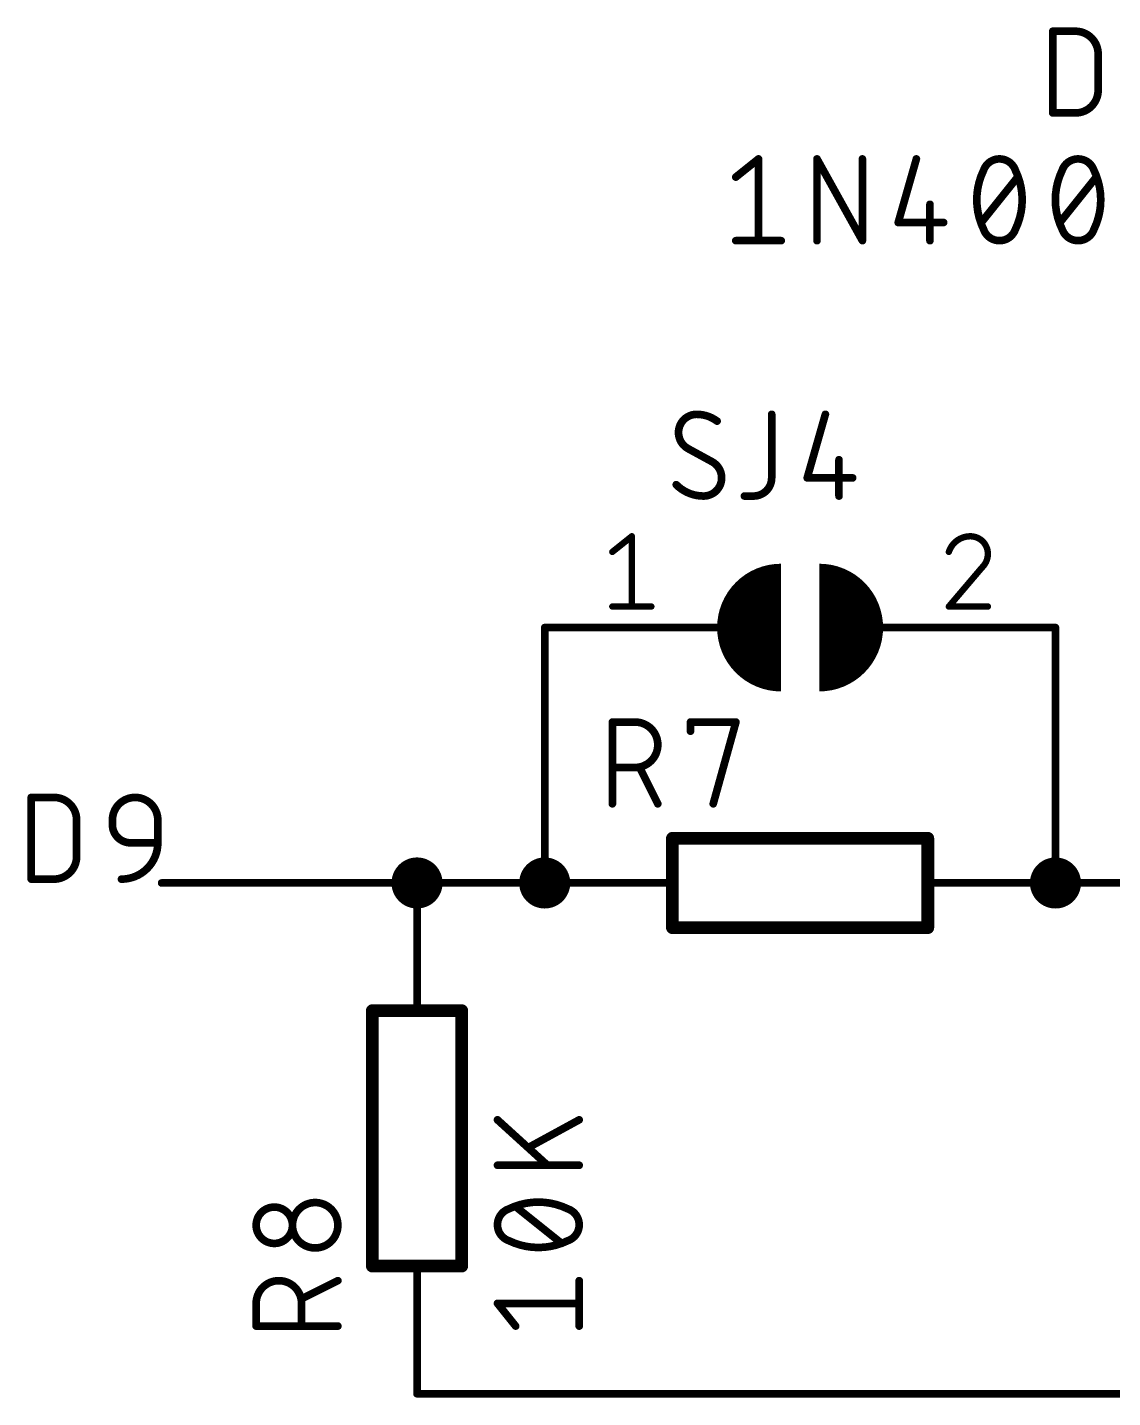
# Model space of a CAD drawing. Extents: x 13 to 226, y 41 to 152.
# Drawn here: x 121.79 to 143.38, y 58.34 to 85.6 of the extents above; entities that cross this region are included whole.
import ezdxf

# ---------------------------------------------------------------- set-up
doc = ezdxf.new("R2010")
doc.units = 0
for name, color, linetype in [('91', 122, 'CONTINUOUS'), ('94', 12, 'CONTINUOUS'), ('95', 251, 'CONTINUOUS'), ('96', 251, 'CONTINUOUS')]:
    doc.layers.add(name, color=color, linetype=linetype)

msp = doc.modelspace()

# ---------------------------------------------------------------- linework, layer by layer
at = {"layer": '91', "const_width": 0.1524}
for points in [[(132.08, 73.66), (132.08, 68.58)], [(142.24, 73.66), (142.24, 68.58)], [(129.54, 68.58), (124.46, 68.58)], [(132.08, 68.58), (129.54, 68.58)], [(147.32, 58.42), (129.54, 58.42)]]:
    msp.add_lwpolyline(points, dxfattribs=at)
at = {"layer": '91'}
for points, const_width in [([(132.1181, 73.66, 1), (132.0419, 73.66)], 0.0762), ([(142.2781, 73.66, 1), (142.2019, 73.66)], 0.0762), ([(129.54, 68.326, 1), (129.54, 68.834, 1), (129.54, 68.326)], 0.508), ([(132.08, 68.326, 1), (132.08, 68.834, 1), (132.08, 68.326)], 0.508), ([(142.24, 68.326, 1), (142.24, 68.834, 1), (142.24, 68.326)], 0.508), ([(124.46, 68.6181, 1), (124.46, 68.5419)], 0.0762), ([(129.54, 68.6181, 1), (129.54, 68.5419)], 0.0762), ([(129.54, 68.5419, 1), (129.54, 68.6181)], 0.0762), ([(132.0419, 68.58, 1), (132.1181, 68.58)], 0.0762), ([(132.08, 68.5419, 1), (132.08, 68.6181)], 0.0762), ([(142.2019, 68.58, 1), (142.2781, 68.58)], 0.0762), ([(129.54, 58.4581, 1), (129.54, 58.3819)], 0.0762)]:
    msp.add_lwpolyline(points, format="xyb", dxfattribs=dict(at, const_width=const_width))
at = {"layer": '94'}
for points, const_width in [([(136.779, 74.295, 1), (136.779, 73.025)], 1.27), ([(137.541, 73.025, 1), (137.541, 74.295)], 1.27), ([(132.08, 73.6981, 1), (132.08, 73.6219)], 0.0762), ([(134.62, 73.6981, 1), (134.62, 73.6219)], 0.0762), ([(134.62, 73.6219, 1), (134.62, 73.6981)], 0.0762), ([(135.509, 73.6219, 1), (135.509, 73.6981)], 0.0762), ([(138.811, 73.6981, 1), (138.811, 73.6219)], 0.0762), ([(139.7, 73.6981, 1), (139.7, 73.6219)], 0.0762), ([(139.7, 73.6219, 1), (139.7, 73.6981)], 0.0762), ([(142.24, 73.6219, 1), (142.24, 73.6981)], 0.0762), ([(134.62, 69.5325, 1), (134.62, 69.4055)], 0.127), ([(134.6835, 69.469, 1), (134.5565, 69.469)], 0.127), ([(139.7635, 69.469, 1), (139.6365, 69.469)], 0.127), ([(139.7, 69.4055, 1), (139.7, 69.5325)], 0.127), ([(129.5781, 68.58, 1), (129.5019, 68.58)], 0.0762), ([(132.08, 68.6181, 1), (132.08, 68.5419)], 0.0762), ([(134.62, 68.5419, 1), (134.62, 68.6181)], 0.0762), ([(139.7, 68.6181, 1), (139.7, 68.5419)], 0.0762), ([(142.24, 68.6181, 1), (142.24, 68.5419)], 0.0762), ([(142.24, 68.5419, 1), (142.24, 68.6181)], 0.0762), ([(134.62, 67.7545, 1), (134.62, 67.6275)], 0.127), ([(134.5565, 67.691, 1), (134.6835, 67.691)], 0.127), ([(139.6365, 67.691, 1), (139.7635, 67.691)], 0.127), ([(139.7, 67.6275, 1), (139.7, 67.7545)], 0.127), ([(128.7145, 66.04, 1), (128.5875, 66.04)], 0.127), ([(128.651, 66.1035, 1), (128.651, 65.9765)], 0.127), ([(129.5019, 66.04, 1), (129.5781, 66.04)], 0.0762), ([(130.4925, 66.04, 1), (130.3655, 66.04)], 0.127), ([(130.429, 65.9765, 1), (130.429, 66.1035)], 0.127), ([(128.651, 61.0235, 1), (128.651, 60.8965)], 0.127), ([(130.429, 60.8965, 1), (130.429, 61.0235)], 0.127), ([(128.5875, 60.96, 1), (128.7145, 60.96)], 0.127), ([(129.5781, 60.96, 1), (129.5019, 60.96)], 0.0762), ([(130.3655, 60.96, 1), (130.4925, 60.96)], 0.127), ([(129.5019, 58.42, 1), (129.5781, 58.42)], 0.0762)]:
    msp.add_lwpolyline(points, format="xyb", dxfattribs=dict(at, const_width=const_width))
for points, const_width in [([(132.08, 73.66), (134.62, 73.66)], 0.1524), ([(134.62, 73.66), (135.509, 73.66)], 0.1524), ([(139.7, 73.66), (138.811, 73.66)], 0.1524), ([(142.24, 73.66), (139.7, 73.66)], 0.1524), ([(139.7, 69.469), (134.62, 69.469)], 0.254), ([(134.62, 67.691), (134.62, 69.469)], 0.254), ([(139.7, 67.691), (139.7, 69.469)], 0.254), ([(129.54, 68.58), (129.54, 66.04)], 0.1524), ([(132.08, 68.58), (134.62, 68.58)], 0.1524), ([(142.24, 68.58), (139.7, 68.58)], 0.1524), ([(143.6624, 68.58), (142.24, 68.58)], 0.1524), ([(134.62, 67.691), (139.7, 67.691)], 0.254), ([(128.651, 66.04), (128.651, 60.96)], 0.254), ([(130.429, 66.04), (128.651, 66.04)], 0.254), ([(130.429, 60.96), (130.429, 66.04)], 0.254), ([(130.429, 60.96), (128.651, 60.96)], 0.254), ([(129.54, 58.42), (129.54, 60.96)], 0.1524)]:
    msp.add_lwpolyline(points, dxfattribs=dict(at, const_width=const_width))
at = {"layer": '95'}
for points, const_width in [([(142.1855, 83.8962), (142.1855, 85.5218)], 0.1524), ([(142.1855, 85.5218), (142.637, 85.5218)], 0.1524), ([(143.0886, 85.0702), (143.0886, 84.3478)], 0.1524), ([(142.637, 83.8962), (142.1855, 83.8962)], 0.1524), ([(136.5947, 77.9018), (136.5947, 76.6374)], 0.1524), ([(137.6626, 77.9018), (137.3014, 76.6374)], 0.1524), ([(135.4187, 76.9535), (134.922, 77.2245)], 0.1524), ([(137.9336, 76.9987), (137.9336, 76.2762)], 0.1524), ([(137.3014, 76.6374), (138.2045, 76.6374)], 0.1524), ([(136.2335, 76.2762), (136.0528, 76.2762)], 0.1524), ([(133.4248, 75.1657), (133.8128, 75.4761)], 0.127), ([(133.8128, 75.4761), (133.8128, 74.0791)], 0.127), ([(140.7788, 74.8552), (140.1191, 74.0791)], 0.127), ([(133.4248, 74.0791), (134.2009, 74.0791)], 0.127), ([(140.1191, 74.0791), (140.8952, 74.0791)], 0.127), ([(133.4262, 70.1548), (133.4262, 71.7804)], 0.1524), ([(133.4262, 71.7804), (133.8778, 71.7804)], 0.1524), ([(134.9802, 71.5998), (134.9802, 71.7804)], 0.1524), ([(134.9802, 71.7804), (135.8833, 71.7804)], 0.1524), ([(135.8833, 71.7804), (135.4317, 70.1548)], 0.1524), ([(133.8778, 70.8773), (133.4262, 70.8773)], 0.1524), ([(134.3293, 70.1548), (133.9681, 70.8773)], 0.1524), ([(121.8655, 68.6562), (121.8655, 70.2818)], 0.1524), ([(121.8655, 70.2818), (122.317, 70.2818)], 0.1524), ([(122.7686, 69.8302), (122.7686, 69.1078)], 0.1524), ([(123.4807, 69.7399), (123.4807, 69.8302)], 0.1524), ([(124.3838, 69.8302), (124.3838, 69.3787)], 0.1524), ([(124.3838, 69.3787), (123.8419, 69.3787)], 0.1524), ([(122.317, 68.6562), (121.8655, 68.6562)], 0.1524), ([(127.9652, 60.6693), (127.2427, 60.3081)], 0.1524), ([(126.3396, 59.7662), (126.3396, 60.2178)], 0.1524), ([(127.2427, 60.2178), (127.2427, 59.7662)], 0.1524), ([(127.9652, 59.7662), (126.3396, 59.7662)], 0.1524)]:
    msp.add_lwpolyline(points, dxfattribs=dict(at, const_width=const_width))
for points, const_width in [([(142.2236, 85.5218, 1), (142.1474, 85.5218)], 0.0762), ([(142.1855, 85.5599, 1), (142.1855, 85.4837)], 0.0762), ([(143.0886, 85.0702, 0.4142), (142.637, 85.5218)], 0.1524), ([(142.637, 85.5599, 1), (142.637, 85.4837)], 0.0762), ([(142.637, 85.4837, 1), (142.637, 85.5599)], 0.0762), ([(143.1267, 85.0702, 1), (143.0505, 85.0702)], 0.0762), ([(143.0505, 85.0702, 1), (143.1267, 85.0702)], 0.0762), ([(142.637, 83.8962, 0.4142), (143.0886, 84.3478)], 0.1524), ([(143.1267, 84.3478, 1), (143.0505, 84.3478)], 0.0762), ([(143.0505, 84.3478, 1), (143.1267, 84.3478)], 0.0762), ([(142.1855, 83.9343, 1), (142.1855, 83.8581)], 0.0762), ([(142.637, 83.9343, 1), (142.637, 83.8581)], 0.0762), ([(142.637, 83.8581, 1), (142.637, 83.9343)], 0.0762), ([(142.1474, 83.8962, 1), (142.2236, 83.8962)], 0.0762), ([(135.1026, 77.9018, 0.4142), (134.7414, 77.5406)], 0.1524), ([(135.509, 77.7663, 0.1623), (135.1026, 77.9018)], 0.1524), ([(135.1026, 77.9399, 1), (135.1026, 77.8637)], 0.0762), ([(135.1026, 77.8637, 1), (135.1026, 77.9399)], 0.0762), ([(136.6328, 77.9018, 1), (136.5566, 77.9018)], 0.0762), ([(137.6993, 77.8913, 1), (137.626, 77.9123)], 0.0762), ([(135.4861, 77.7359, 1), (135.5319, 77.7968)], 0.0762), ([(134.7414, 77.5406, 0.2656), (134.922, 77.2245)], 0.1524), ([(134.7795, 77.5406, 1), (134.7033, 77.5406)], 0.0762), ([(134.7033, 77.5406, 1), (134.7795, 77.5406)], 0.0762), ([(134.9402, 77.2579, 1), (134.9037, 77.191)], 0.0762), ([(134.9026, 77.1916, 1), (134.9413, 77.2573)], 0.0762), ([(135.438, 76.9864, 1), (135.3993, 76.9207)], 0.0762), ([(135.5993, 76.6374, 0.2656), (135.4187, 76.9535)], 0.1524), ([(135.4004, 76.9201, 1), (135.4369, 76.987)], 0.0762), ([(137.9717, 76.9987, 1), (137.8955, 76.9987)], 0.0762), ([(135.2381, 76.2762, 0.4142), (135.5993, 76.6374)], 0.1524), ([(135.6374, 76.6374, 1), (135.5612, 76.6374)], 0.0762), ([(135.5612, 76.6374, 1), (135.6374, 76.6374)], 0.0762), ([(136.2335, 76.2762, 0.4142), (136.5947, 76.6374)], 0.1524), ([(136.6328, 76.6374, 1), (136.5566, 76.6374)], 0.0762), ([(136.5566, 76.6374, 1), (136.6328, 76.6374)], 0.0762), ([(137.3014, 76.6755, 1), (137.3014, 76.5993)], 0.0762), ([(137.2648, 76.6479, 1), (137.338, 76.627)], 0.0762), ([(138.2045, 76.5993, 1), (138.2045, 76.6755)], 0.0762), ([(134.6962, 76.502, 0.2), (135.2381, 76.2762)], 0.1524), ([(134.7233, 76.5288, 1), (134.6691, 76.4751)], 0.0762), ([(135.2381, 76.3143, 1), (135.2381, 76.2381)], 0.0762), ([(135.2381, 76.2381, 1), (135.2381, 76.3143)], 0.0762), ([(136.0528, 76.3143, 1), (136.0528, 76.2381)], 0.0762), ([(136.2335, 76.3143, 1), (136.2335, 76.2381)], 0.0762), ([(136.2335, 76.2381, 1), (136.2335, 76.3143)], 0.0762), ([(137.8955, 76.2762, 1), (137.9717, 76.2762)], 0.0762), ([(133.8446, 75.4761, 1), (133.7811, 75.4761)], 0.0635), ([(133.8327, 75.4513, 1), (133.793, 75.5009)], 0.0635), ([(140.546, 75.4761, 0.3252), (140.1191, 75.1657)], 0.127), ([(140.546, 75.5079, 1), (140.546, 75.4444)], 0.0635), ([(140.8952, 75.1269, 0.4142), (140.546, 75.4761)], 0.127), ([(140.546, 75.4444, 1), (140.546, 75.5078)], 0.0635), ([(133.405, 75.1904, 1), (133.4446, 75.1409)], 0.0635), ([(140.0889, 75.1754, 1), (140.1493, 75.1559)], 0.0635), ([(140.7788, 74.8552, 0.2053), (140.8952, 75.1269)], 0.127), ([(140.927, 75.1268, 1), (140.8635, 75.1269)], 0.0635), ([(140.8635, 75.1269, 1), (140.927, 75.1269)], 0.0635), ([(140.7569, 74.8782, 1), (140.8007, 74.8322)], 0.0635), ([(140.803, 74.8346, 1), (140.7546, 74.8758)], 0.0635), ([(133.4248, 74.1108, 1), (133.4248, 74.0473)], 0.0635), ([(134.2009, 74.0473, 1), (134.2009, 74.1108)], 0.0635), ([(140.1191, 74.1108, 1), (140.1191, 74.0473)], 0.0635), ([(140.0949, 74.0997, 1), (140.1433, 74.0585)], 0.0635), ([(140.8952, 74.0473, 1), (140.8952, 74.1108)], 0.0635), ([(133.7811, 74.0791, 1), (133.8446, 74.0791)], 0.0635), ([(133.4643, 71.7804, 1), (133.3881, 71.7804)], 0.0762), ([(133.4262, 71.8185, 1), (133.4262, 71.7423)], 0.0762), ([(133.8778, 70.8773, 1), (133.8778, 71.7804)], 0.1524), ([(133.8778, 71.8185, 1), (133.8778, 71.7423)], 0.0762), ([(133.8778, 71.7423, 1), (133.8778, 71.8185)], 0.0762), ([(135.0183, 71.7804, 1), (134.9421, 71.7804)], 0.0762), ([(134.9802, 71.8185, 1), (134.9802, 71.7423)], 0.0762), ([(135.92, 71.7702, 1), (135.8466, 71.7906)], 0.0762), ([(135.8833, 71.7423, 1), (135.8833, 71.8185)], 0.0762), ([(134.9421, 71.5998, 1), (135.0183, 71.5998)], 0.0762), ([(133.4262, 70.9154, 1), (133.4262, 70.8392)], 0.0762), ([(133.8778, 70.9154, 1), (133.8778, 70.8392)], 0.0762), ([(133.8778, 70.8392, 1), (133.8778, 70.9154)], 0.0762), ([(134.0021, 70.8943, 1), (133.934, 70.8602)], 0.0762), ([(121.9036, 70.2818, 1), (121.8274, 70.2818)], 0.0762), ([(121.8655, 70.3199, 1), (121.8655, 70.2437)], 0.0762), ([(122.7686, 69.8302, 0.4142), (122.317, 70.2818)], 0.1524), ([(122.317, 70.3199, 1), (122.317, 70.2437)], 0.0762), ([(122.317, 70.2437, 1), (122.317, 70.3199)], 0.0762), ([(124.3838, 69.8302, 1), (123.4807, 69.8302)], 0.1524), ([(133.3881, 70.1548, 1), (133.4643, 70.1548)], 0.0762), ([(134.2952, 70.1378, 1), (134.3634, 70.1718)], 0.0762), ([(135.395, 70.165, 1), (135.4684, 70.1446)], 0.0762), ([(122.8067, 69.8302, 1), (122.7305, 69.8302)], 0.0762), ([(122.7305, 69.8302, 1), (122.8067, 69.8302)], 0.0762), ([(123.5188, 69.8302, 1), (123.4426, 69.8302)], 0.0762), ([(123.4426, 69.8302, 1), (123.5188, 69.8302)], 0.0762), ([(123.4807, 69.7399, 0.4142), (123.8419, 69.3787)], 0.1524), ([(123.5188, 69.7399, 1), (123.4426, 69.7399)], 0.0762), ([(123.4426, 69.7399, 1), (123.5188, 69.7399)], 0.0762), ([(124.4219, 69.8302, 1), (124.3457, 69.8302)], 0.0762), ([(124.3457, 69.8302, 1), (124.4219, 69.8302)], 0.0762), ([(123.6613, 68.6562, 0.4142), (124.3838, 69.3787)], 0.1524), ([(123.8419, 69.4168, 1), (123.8419, 69.3406)], 0.0762), ([(123.8419, 69.3406, 1), (123.8419, 69.4168)], 0.0762), ([(124.4219, 69.3787, 1), (124.3457, 69.3787)], 0.0762), ([(124.3457, 69.3787, 1), (124.4219, 69.3787)], 0.0762), ([(124.3838, 69.3406, 1), (124.3838, 69.4168)], 0.0762), ([(122.317, 68.6562, 0.4142), (122.7686, 69.1078)], 0.1524), ([(122.8067, 69.1078, 1), (122.7305, 69.1078)], 0.0762), ([(122.7305, 69.1078, 1), (122.8067, 69.1078)], 0.0762), ([(121.8655, 68.6943, 1), (121.8655, 68.6181)], 0.0762), ([(121.8274, 68.6562, 1), (121.9036, 68.6562)], 0.0762), ([(122.317, 68.6943, 1), (122.317, 68.6181)], 0.0762), ([(122.317, 68.6181, 1), (122.317, 68.6943)], 0.0762), ([(123.6613, 68.6943, 1), (123.6613, 68.6181)], 0.0762), ([(126.7008, 62.133, 1), (126.7008, 61.4105)], 0.1524), ([(126.7008, 61.4105, 1), (126.7008, 62.133)], 0.1524), ([(126.7008, 62.1711, 1), (126.7008, 62.0949)], 0.0762), ([(126.7008, 62.0949, 1), (126.7008, 62.1711)], 0.0762), ([(127.5136, 62.2233, 1), (127.5136, 61.3202)], 0.1524), ([(127.5136, 61.3202, 1), (127.5136, 62.2233)], 0.1524), ([(127.5136, 62.2614, 1), (127.5136, 62.1852)], 0.0762), ([(127.5136, 62.1852, 1), (127.5136, 62.2614)], 0.0762), ([(126.7008, 61.4486, 1), (126.7008, 61.3724)], 0.0762), ([(126.7008, 61.3724, 1), (126.7008, 61.4486)], 0.0762), ([(127.5136, 61.3583, 1), (127.5136, 61.2821)], 0.0762), ([(127.5136, 61.2821, 1), (127.5136, 61.3583)], 0.0762), ([(127.2427, 60.2178, 1), (126.3396, 60.2178)], 0.1524), ([(127.9822, 60.6352, 1), (127.9482, 60.7034)], 0.0762), ([(126.3777, 60.2178, 1), (126.3015, 60.2178)], 0.0762), ([(126.3015, 60.2178, 1), (126.3777, 60.2178)], 0.0762), ([(127.2808, 60.2178, 1), (127.2046, 60.2178)], 0.0762), ([(127.2046, 60.2178, 1), (127.2808, 60.2178)], 0.0762), ([(127.2257, 60.3421, 1), (127.2598, 60.274)], 0.0762), ([(126.3396, 59.8043, 1), (126.3396, 59.7281)], 0.0762), ([(126.3015, 59.7662, 1), (126.3777, 59.7662)], 0.0762), ([(127.2046, 59.7662, 1), (127.2808, 59.7662)], 0.0762), ([(127.9652, 59.7281, 1), (127.9652, 59.8043)], 0.0762)]:
    msp.add_lwpolyline(points, format="xyb", dxfattribs=dict(at, const_width=const_width))
at = {"layer": '96', "const_width": 0.1524}
for points in [[(135.8809, 82.6206), (136.3324, 82.9818)], [(136.3324, 82.9818), (136.3324, 81.3562)], [(137.4961, 81.3562), (137.4961, 82.9818)], [(137.4961, 82.9818), (138.3992, 81.3562)], [(138.3992, 81.3562), (138.3992, 82.9818)], [(139.4726, 82.9818), (139.1113, 81.7174)], [(140.7648, 81.7174), (141.4872, 82.6206)], [(142.3279, 81.7174), (143.0504, 82.6206)], [(139.7435, 82.0787), (139.7435, 81.3562)], [(139.1113, 81.7174), (140.0144, 81.7174)], [(135.8809, 81.3562), (136.784, 81.3562)], [(131.1402, 63.8688), (132.1336, 62.9656)], [(132.7658, 63.8688), (131.7724, 63.3269)], [(132.7658, 62.9656), (131.1402, 62.9656)], [(132.4046, 61.4196), (131.5014, 62.1421)], [(132.7658, 59.7662), (132.7658, 60.6693)], [(131.5014, 59.7662), (131.1402, 60.2178)], [(131.1402, 60.2178), (132.7658, 60.2178)]]:
    msp.add_lwpolyline(points, dxfattribs=at)
at = {"layer": '96'}
for points, const_width in [([(136.3705, 82.9818, 1), (136.2943, 82.9818)], 0.0762), ([(136.3562, 82.952, 1), (136.3086, 83.0116)], 0.0762), ([(137.5342, 82.9818, 1), (137.458, 82.9818)], 0.0762), ([(137.5294, 83.0003, 1), (137.4628, 82.9633)], 0.0762), ([(138.4373, 82.9818, 1), (138.3611, 82.9818)], 0.0762), ([(139.5092, 82.9713, 1), (139.4359, 82.9923)], 0.0762), ([(141.126, 82.9818, 0.3205), (140.8099, 82.756)], 0.1524), ([(141.4421, 82.756, 0.3205), (141.126, 82.9818)], 0.1524), ([(141.126, 83.0199, 1), (141.126, 82.9437)], 0.0762), ([(141.126, 82.9437, 1), (141.126, 83.0199)], 0.0762), ([(142.6891, 82.9818, 0.3205), (142.373, 82.756)], 0.1524), ([(143.0052, 82.756, 0.3205), (142.6891, 82.9818)], 0.1524), ([(142.6891, 83.0199, 1), (142.6891, 82.9437)], 0.0762), ([(142.6891, 82.9437, 1), (142.6891, 83.0199)], 0.0762), ([(135.8571, 82.6503, 1), (135.9047, 82.5908)], 0.0762), ([(140.8099, 82.756, 0.1139), (140.6744, 82.169)], 0.1524), ([(140.7739, 82.7684, 1), (140.846, 82.7437)], 0.0762), ([(140.8442, 82.7393, 1), (140.7757, 82.7727)], 0.0762), ([(141.4763, 82.7727, 1), (141.4078, 82.7393)], 0.0762), ([(141.5776, 82.169, 0.1139), (141.4421, 82.756)], 0.1524), ([(141.4061, 82.7437, 1), (141.4781, 82.7684)], 0.0762), ([(141.517, 82.5968, 1), (141.4575, 82.6444)], 0.0762), ([(142.373, 82.756, 0.1139), (142.2376, 82.169)], 0.1524), ([(142.337, 82.7684, 1), (142.4091, 82.7437)], 0.0762), ([(142.4073, 82.7393, 1), (142.3388, 82.7727)], 0.0762), ([(143.1407, 82.169, 0.1139), (143.0052, 82.756)], 0.1524), ([(143.0395, 82.7727, 1), (142.971, 82.7393)], 0.0762), ([(142.9692, 82.7437, 1), (143.0413, 82.7684)], 0.0762), ([(143.0801, 82.5968, 1), (143.0206, 82.6444)], 0.0762), ([(139.7816, 82.0787, 1), (139.7054, 82.0787)], 0.0762), ([(140.6744, 82.169, 0.1139), (140.8099, 81.582)], 0.1524), ([(140.7125, 82.169, 1), (140.6363, 82.169)], 0.0762), ([(140.6363, 82.169, 1), (140.7125, 82.169)], 0.0762), ([(141.4421, 81.582, 0.1139), (141.5776, 82.169)], 0.1524), ([(141.6157, 82.169, 1), (141.5395, 82.169)], 0.0762), ([(141.5395, 82.169, 1), (141.6157, 82.169)], 0.0762), ([(142.2376, 82.169, 0.1139), (142.373, 81.582)], 0.1524), ([(142.2757, 82.169, 1), (142.1995, 82.169)], 0.0762), ([(142.1995, 82.169, 1), (142.2757, 82.169)], 0.0762), ([(143.0052, 81.582, 0.1139), (143.1407, 82.169)], 0.1524), ([(143.1788, 82.169, 1), (143.1026, 82.169)], 0.0762), ([(143.1026, 82.169, 1), (143.1788, 82.169)], 0.0762), ([(139.1113, 81.7555, 1), (139.1113, 81.6793)], 0.0762), ([(139.0747, 81.7279, 1), (139.148, 81.707)], 0.0762), ([(140.0144, 81.6793, 1), (140.0144, 81.7555)], 0.0762), ([(140.735, 81.7412, 1), (140.7945, 81.6936)], 0.0762), ([(142.2981, 81.7412, 1), (142.3576, 81.6936)], 0.0762), ([(140.8099, 81.582, 0.3205), (141.126, 81.3562)], 0.1524), ([(140.846, 81.5943, 1), (140.7739, 81.5696)], 0.0762), ([(140.7757, 81.5653, 1), (140.8442, 81.5987)], 0.0762), ([(141.126, 81.3562, 0.3205), (141.4421, 81.582)], 0.1524), ([(141.4078, 81.5987, 1), (141.4763, 81.5653)], 0.0762), ([(141.4781, 81.5696, 1), (141.4061, 81.5943)], 0.0762), ([(142.373, 81.582, 0.3205), (142.6891, 81.3562)], 0.1524), ([(142.4091, 81.5943, 1), (142.337, 81.5696)], 0.0762), ([(142.3388, 81.5653, 1), (142.4073, 81.5987)], 0.0762), ([(142.6891, 81.3562, 0.3205), (143.0052, 81.582)], 0.1524), ([(142.971, 81.5987, 1), (143.0395, 81.5653)], 0.0762), ([(143.0413, 81.5696, 1), (142.9692, 81.5943)], 0.0762), ([(135.8809, 81.3943, 1), (135.8809, 81.3181)], 0.0762), ([(136.2943, 81.3562, 1), (136.3705, 81.3562)], 0.0762), ([(136.784, 81.3181, 1), (136.784, 81.3943)], 0.0762), ([(137.458, 81.3562, 1), (137.5342, 81.3562)], 0.0762), ([(138.3611, 81.3562, 1), (138.4373, 81.3562)], 0.0762), ([(138.3659, 81.3377, 1), (138.4325, 81.3747)], 0.0762), ([(139.7054, 81.3562, 1), (139.7816, 81.3562)], 0.0762), ([(141.126, 81.3943, 1), (141.126, 81.3181)], 0.0762), ([(141.126, 81.3181, 1), (141.126, 81.3943)], 0.0762), ([(142.6891, 81.3943, 1), (142.6891, 81.3181)], 0.0762), ([(142.6891, 81.3181, 1), (142.6891, 81.3943)], 0.0762), ([(131.1658, 63.8969, 1), (131.1146, 63.8406)], 0.0762), ([(132.784, 63.8353, 1), (132.7476, 63.9022)], 0.0762), ([(131.7541, 63.3603, 1), (131.7906, 63.2934)], 0.0762), ([(131.1402, 63.0037, 1), (131.1402, 62.9275)], 0.0762), ([(132.108, 62.9375, 1), (132.1593, 62.9938)], 0.0762), ([(132.7658, 62.9275, 1), (132.7658, 63.0037)], 0.0762), ([(131.366, 62.097, 0.3205), (131.1402, 61.7809)], 0.1524), ([(131.953, 62.2324, 0.1139), (131.366, 62.097)], 0.1524), ([(131.3493, 62.1312, 1), (131.3827, 62.0627)], 0.0762), ([(131.3783, 62.0609, 1), (131.3536, 62.133)], 0.0762), ([(131.5252, 62.1719, 1), (131.4776, 62.1124)], 0.0762), ([(132.54, 62.097, 0.1139), (131.953, 62.2324)], 0.1524), ([(131.953, 62.2705, 1), (131.953, 62.1943)], 0.0762), ([(131.953, 62.1943, 1), (131.953, 62.2705)], 0.0762), ([(132.7658, 61.7809, 0.3205), (132.54, 62.097)], 0.1524), ([(132.5524, 62.133, 1), (132.5277, 62.0609)], 0.0762), ([(132.5233, 62.0627, 1), (132.5567, 62.1312)], 0.0762), ([(131.1402, 61.7809, 0.3205), (131.366, 61.4648)], 0.1524), ([(131.1783, 61.7809, 1), (131.1021, 61.7809)], 0.0762), ([(131.1021, 61.7809, 1), (131.1783, 61.7809)], 0.0762), ([(132.54, 61.4648, 0.3205), (132.7658, 61.7809)], 0.1524), ([(132.8039, 61.7809, 1), (132.7277, 61.7809)], 0.0762), ([(132.7277, 61.7809, 1), (132.8039, 61.7809)], 0.0762), ([(131.366, 61.4648, 0.1139), (131.953, 61.3293)], 0.1524), ([(131.3827, 61.499, 1), (131.3493, 61.4305)], 0.0762), ([(131.3536, 61.4287, 1), (131.3783, 61.5008)], 0.0762), ([(131.953, 61.3293, 0.1139), (132.54, 61.4648)], 0.1524), ([(131.953, 61.3674, 1), (131.953, 61.2912)], 0.0762), ([(131.953, 61.2912, 1), (131.953, 61.3674)], 0.0762), ([(132.3808, 61.3899, 1), (132.4284, 61.4494)], 0.0762), ([(132.5277, 61.5008, 1), (132.5524, 61.4287)], 0.0762), ([(132.5567, 61.4305, 1), (132.5233, 61.499)], 0.0762), ([(132.8039, 60.6693, 1), (132.7277, 60.6693)], 0.0762), ([(131.17, 60.2416, 1), (131.1104, 60.194)], 0.0762), ([(131.1402, 60.2559, 1), (131.1402, 60.1797)], 0.0762), ([(132.7658, 60.1797, 1), (132.7658, 60.2559)], 0.0762), ([(131.4717, 59.7424, 1), (131.5312, 59.79)], 0.0762), ([(132.7277, 59.7662, 1), (132.8039, 59.7662)], 0.0762)]:
    msp.add_lwpolyline(points, format="xyb", dxfattribs=dict(at, const_width=const_width))

doc.saveas('drawing.dxf')
